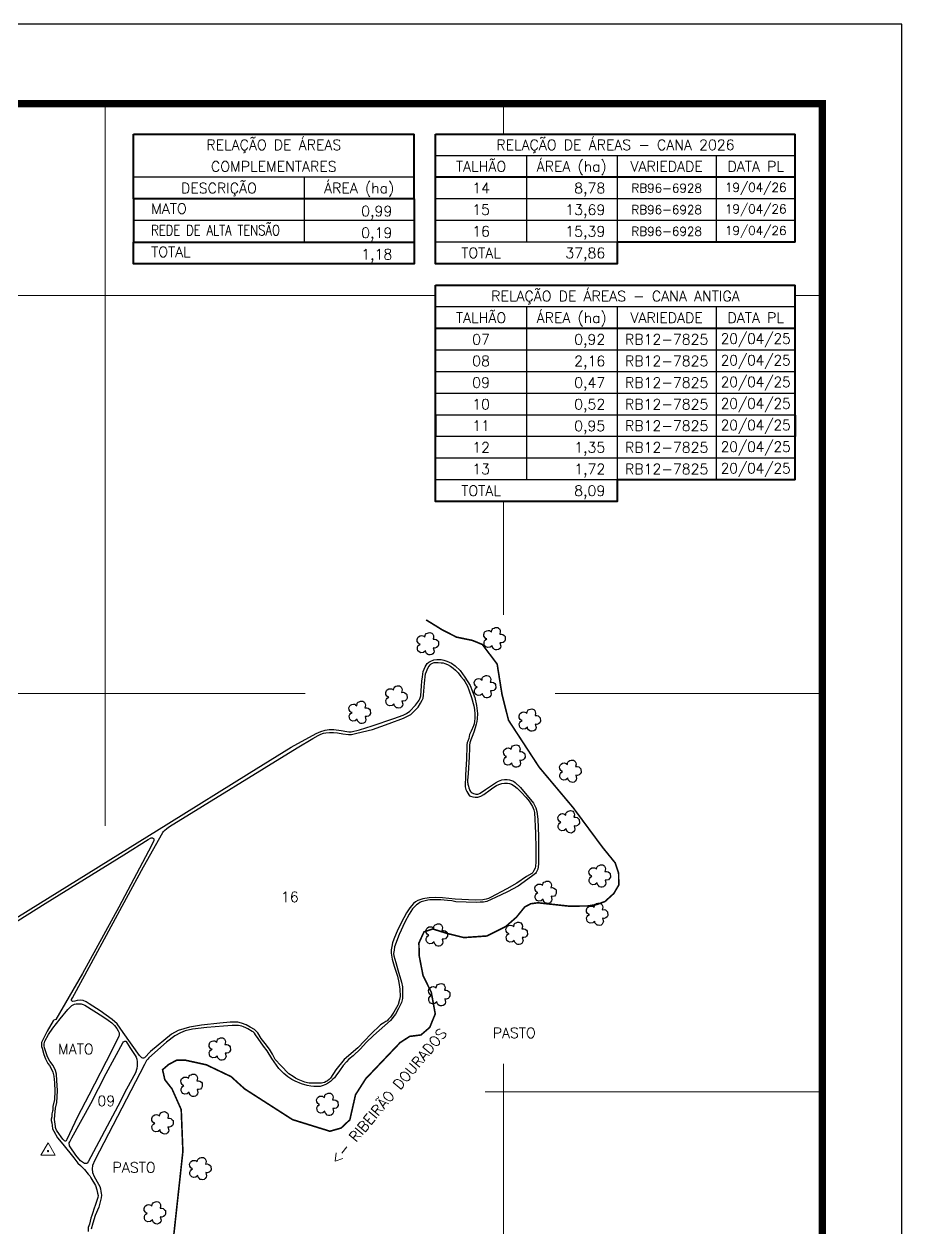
# Model space of a CAD drawing. Header units: inches. Extents: x 736300 to 738400, y 7795171 to 7798141.
# Drawn here: x 737298 to 738400, y 7796629 to 7798141 of the extents above; entities that cross this region are included whole.
import ezdxf
from ezdxf.enums import TextEntityAlignment as Align

# ---------------------------------------------------------------- set-up
doc = ezdxf.new("R2010")
doc.units = ezdxf.units.IN
doc.header["$MEASUREMENT"] = 0
doc.linetypes.add('CONTINUO', pattern=[0])
doc.linetypes.add('LIN0', pattern=[0])
for name, color, linetype in [('0114000476', 1, 'Continuous'), ('0114000476009', 5, 'Continuous'), ('0114000476015', 5, 'Continuous'), ('0114000476016', 5, 'Continuous'), ('CORREGO', 174, 'Continuous'), ('H-ÁRVORE', 94, 'Continuous'), ('Margem', 5, 'Continuous'), ('MATO', 3, 'Continuous'), ('QUADRO_DE_AREAS_CANA_2025', 7, 'Continuous'), ('QUADRO_DE_AREAS_CANA_ANTIGA', 7, 'Continuous'), ('QUADRO_DE_AREAS_COMPLEMENTARES', 7, 'Continuous'), ('TEXTO', 7, 'Continuous'), ('TEXTO_NUMERO_TALHÃO', 7, 'Continuous')]:
    doc.layers.add(name, color=color, linetype=linetype)
doc.layers.add('MALHA', color=8, linetype='Continuous', lineweight=9)
doc.styles.add('SIMPLEX', font='simplex', dxfattribs={"height": 0.2})

# ---------------------------------------------------------------- blocks, each defined once
blk = doc.blocks.new('ÁRVORE')
at = {"layer": 'H-ÁRVORE', "linetype": 'CONTINUO'}
blk.add_polyline3d([(737194.49, 7797022.09, 0), (737193.78, 7797021.5, 0), (737192.87, 7797021.39, 0), (737192.23, 7797021.64, 0), (737191.78, 7797022.09, 0), (737191.59, 7797022.61, 0), (737191.54, 7797023.36, 0), (737191.78, 7797023.84, 0), (737192.04, 7797024.2, 0), (737192.56, 7797024.55, 0), (737192.23, 7797024.65, 0), (737191.91, 7797024.92, 0), (737191.52, 7797025.53, 0), (737191.45, 7797026.25, 0), (737191.73, 7797027, 0), (737192.02, 7797027.26, 0), (737192.55, 7797027.59, 0), (737193.11, 7797027.66, 0), (737193.55, 7797027.6, 0), (737193.9, 7797027.44, 0), (737194.29, 7797027.09, 0), (737194.4, 7797027.75, 0), (737194.5, 7797028.01, 0), (737194.79, 7797028.38, 0), (737195.22, 7797028.53, 0), (737195.64, 7797028.72, 0), (737196.11, 7797028.76, 0), (737196.55, 7797028.7, 0), (737196.91, 7797028.51, 0), (737197.18, 7797028.22, 0), (737197.42, 7797027.75, 0), (737197.51, 7797027.24, 0), (737197.3, 7797026.32, 0), (737197.94, 7797026.33, 0), (737198.47, 7797026.2, 0), (737198.98, 7797025.8, 0), (737199.25, 7797025.48, 0), (737199.33, 7797024.22, 0), (737199.02, 7797023.65, 0), (737198.61, 7797023.27, 0), (737197.96, 7797023.1, 0), (737197.39, 7797023.15, 0), (737197.69, 7797021.96, 0), (737197.55, 7797021.46, 0), (737197.21, 7797020.98, 0), (737196.83, 7797020.68, 0), (737196.3, 7797020.55, 0), (737195.77, 7797020.58, 0), (737195.37, 7797020.69, 0), (737194.91, 7797021.14, 0), (737194.6, 7797021.54, 0), (737194.51, 7797022.16, 0)], dxfattribs=at)

msp = doc.modelspace()

# ---------------------------------------------------------------- linework, layer by layer
at = {"layer": '0114000476'}
msp.add_lwpolyline([(737214.5, 7796972.7), (737479.8, 7797137.4), (737580.7, 7797200.1), (737633.5, 7797232.6), (737664.9, 7797249.7), (737670.8, 7797252.5), (737676.2, 7797254.2), (737681.4, 7797254.9), (737687, 7797255), (737696.4, 7797253.8), (737703.4, 7797252.6), (737705.9, 7797252), (737708.7, 7797251.9), (737719.4, 7797254.4), (737735.4, 7797259.5), (737762.6, 7797268.7), (737774.3, 7797273.1), (737778.2, 7797274.8), (737782.4, 7797277.8), (737789.7, 7797285.3), (737793.3, 7797290.3), (737794.4, 7797291.8), (737795.2, 7797293.3), (737796.4, 7797297.3), (737797.1, 7797309.7), (737797.7, 7797315.6), (737798.2, 7797321.2), (737799.4, 7797327.6), (737801.7, 7797333.6), (737804.3, 7797337.7), (737806.3, 7797339.6), (737808.9, 7797340.8), (737812.5, 7797342.3), (737816.4, 7797342.9), (737819.8, 7797342.9), (737821.9, 7797342.7), (737825, 7797342.1), (737829, 7797340.7), (737834.6, 7797338.4), (737839.6, 7797335), (737845.5, 7797328.9), (737851.7, 7797320.5), (737858.4, 7797310), (737864.3, 7797295), (737866.1, 7797285.1), (737867.3, 7797274.9), (737867.1, 7797268.4), (737866.6, 7797264.8), (737865.7, 7797261.4), (737864.6, 7797256.8), (737862.7, 7797251.5), (737860.6, 7797246.1), (737858.9, 7797241.8), (737858, 7797238.3), (737857.5, 7797235.1), (737857.2, 7797231.6), (737856.8, 7797220.6), (737855.6, 7797199.5), (737855, 7797190.9), (737855, 7797188.9), (737855.1, 7797187.4), (737855.3, 7797186.1), (737856.1, 7797183.9), (737856.6, 7797181.5), (737857.3, 7797179.6), (737858, 7797178.3), (737858.7, 7797177.2), (737859.6, 7797176.4), (737860.8, 7797175.5), (737861.6, 7797175), (737862.5, 7797174.6), (737864, 7797174.2), (737865.3, 7797173.8), (737866.4, 7797173.8), (737867.8, 7797173.9), (737869.2, 7797174.2), (737871, 7797175), (737877.6, 7797179.4), (737890.1, 7797188.1), (737893.9, 7797190.2), (737898.1, 7797191.6), (737901.5, 7797192.2), (737904.8, 7797192), (737907.6, 7797191.8), (737910.3, 7797191), (737912.7, 7797189.9), (737914.7, 7797188.5), (737921.4, 7797182.2), (737937.6, 7797162.5), (737940.6, 7797156.6), (737942, 7797151.8), (737943, 7797142.5), (737943.9, 7797121), (737944.1, 7797090.2), (737943.9, 7797086.4), (737943.7, 7797082.4), (737943, 7797079.5), (737941.8, 7797077.1), (737941.1, 7797075.5), (737940.1, 7797074.2), (737938.6, 7797072.9), (737935.4, 7797070.1), (737918.7, 7797058.2), (737905.3, 7797051), (737890, 7797044), (737879, 7797039.1), (737874.9, 7797038.2), (737870.7, 7797037.9), (737866.1, 7797037.8), (737840.2, 7797038.7), (737835.2, 7797039.7), (737829.9, 7797040.3), (737821.5, 7797041), (737815.6, 7797041), (737810.4, 7797041.1), (737807.5, 7797041), (737804.9, 7797040.5), (737801.6, 7797039.9), (737798.6, 7797039), (737796.8, 7797038.3), (737795.1, 7797037.5), (737792.8, 7797036.1), (737790.7, 7797034.7), (737789, 7797033.2), (737785.8, 7797029.5), (737781.5, 7797023), (737776.2, 7797013), (737769.3, 7796997.3), (737763.4, 7796981.9), (737762.7, 7796978), (737762.2, 7796973.7), (737762.6, 7796970.5), (737764.9, 7796962.1), (737767.4, 7796953.3), (737772.1, 7796937.8), (737773.1, 7796931.7), (737773.5, 7796924.8), (737773.2, 7796917.3), (737772.2, 7796912.1), (737768.1, 7796904.4), (737764.4, 7796897.6), (737758.3, 7796889.6), (737737, 7796870.8), (737727.7, 7796861.9), (737720.7, 7796854), (737711.2, 7796845.3), (737706.1, 7796841), (737702.9, 7796837.7), (737699, 7796833.1), (737694.3, 7796826.1), (737689.4, 7796820), (737687.8, 7796817.6), (737685.9, 7796815.6), (737682.8, 7796812.9), (737677.9, 7796809.6), (737673.6, 7796807.7), (737669.8, 7796806.7), (737665.6, 7796806.4), (737661.9, 7796806.5), (737658.3, 7796806.9), (737653.5, 7796807.9), (737646.6, 7796810), (737638.4, 7796813.3), (737634.5, 7796815.4), (737629.5, 7796818.6), (737624.2, 7796823.1), (737618.1, 7796829.2), (737609.2, 7796841.8), (737603.2, 7796851.4), (737598.8, 7796857.2), (737592.1, 7796866.7), (737588.8, 7796871.6), (737587.5, 7796873.5), (737586.7, 7796874.4), (737586, 7796875.1), (737584.7, 7796875.8), (737579.1, 7796878.9), (737576.6, 7796880.2), (737573.8, 7796881.5), (737571.5, 7796882.3), (737569.4, 7796882.9), (737567.5, 7796883.1), (737565.4, 7796883.2), (737562.5, 7796883.4), (737559.6, 7796883.3), (737548.7, 7796882.5), (737527.6, 7796880.7), (737509.7, 7796878.5), (737500.6, 7796876.5), (737494.4, 7796874), (737487.3, 7796870.2), (737477.1, 7796862.3), (737454.9, 7796842.6), (737453.4, 7796840.8), (737452.1, 7796839.1), (737449.5, 7796834.1), (737387.1, 7796713.9), (737384.3, 7796707.3), (737383.7, 7796703.1), (737384.2, 7796698.6), (737386.4, 7796693.5), (737391.6, 7796684), (737393.2, 7796680.9), (737394.3, 7796677.9), (737394.8, 7796674.7), (737395.2, 7796672.7), (737395.3, 7796670.2), (737395.1, 7796666.7), (737391.9, 7796655.1), (737387.4, 7796644.6), (737384.4, 7796634.9), (737382.5, 7796627.4)], dxfattribs=at)
at = {"layer": '0114000476009'}
msp.add_lwpolyline([(737422.1, 7796861.3), (737423.1, 7796862.6), (737423.7, 7796863.2), (737424.9, 7796863.6), (737426, 7796863.4), (737426.6, 7796863), (737431.2, 7796855.6), (737437.5, 7796845.6), (737438.9, 7796843.5), (737439.9, 7796840.9), (737440.2, 7796837.6), (737440.2, 7796832.7), (737439.8, 7796829), (737438.1, 7796823.9), (737426.7, 7796803.2), (737416.1, 7796781.9), (737378.5, 7796712.1), (737377.5, 7796710.5), (737376.7, 7796710.1), (737375.5, 7796709.9), (737374, 7796710), (737372.9, 7796710.6), (737369.2, 7796713.4), (737363.4, 7796720.3), (737355.9, 7796731), (737355.4, 7796732), (737355.1, 7796733.1), (737354.8, 7796735), (737355, 7796736), (737355.5, 7796737), (737358.2, 7796742.2), (737382, 7796785.1), (737401.2, 7796823.1)], close=True, dxfattribs=at)
at = {"layer": '0114000476015'}
msp.add_lwpolyline([(737256.7, 7796993.6), (737324.7, 7797036.5), (737423.5, 7797097.5), (737453.9, 7797116.8), (737456.8, 7797118.5), (737457.6, 7797118.8), (737458.5, 7797118.9), (737459.3, 7797118.9), (737459.9, 7797118.6), (737460.6, 7797118), (737461, 7797117.6), (737461.2, 7797117.1), (737461.3, 7797116.3), (737461.2, 7797115.5), (737458.2, 7797109.2), (737417.2, 7797031.9), (737371.6, 7796948.6), (737337.9, 7796890.8), (737336.9, 7796890.1), (737335.7, 7796889.9), (737334.8, 7796888.9), (737327.1, 7796875.9), (737320.8, 7796863.6), (737320.1, 7796861.8), (737320, 7796860.2), (737320, 7796858.1), (737320.3, 7796856.7), (737320.8, 7796854.8), (737323.1, 7796846.6), (737325.2, 7796841.4), (737328.2, 7796835.5), (737330.1, 7796833), (737332.1, 7796829.2), (737334.5, 7796824.4), (737335.7, 7796819.7), (737336.6, 7796811.3), (737337, 7796800.8), (737336.4, 7796790.2), (737334.5, 7796781.6), (737334.2, 7796776.9), (737333.8, 7796775.5), (737333.1, 7796772.2), (737333.2, 7796770.6), (737333.2, 7796769.3), (737333.1, 7796768.5), (737332.4, 7796765.7), (737332.4, 7796763.7), (737333, 7796761), (737333.5, 7796757.8), (737334, 7796753.3), (737335.5, 7796750.7), (737340.4, 7796742.2), (737346.7, 7796734.1), (737360.6, 7796717.2), (737365.9, 7796710.2), (737369.1, 7796707.4), (737373.9, 7796702.5), (737378.9, 7796696.6), (737380.7, 7796694.2), (737381.9, 7796691.7), (737387.7, 7796682.2), (737389.6, 7796676.8), (737390.5, 7796672.8), (737391.1, 7796669.6), (737390.9, 7796667), (737388, 7796658.3), (737385.9, 7796652.6), (737384.5, 7796648.2), (737383.1, 7796644.5), (737382, 7796641.3), (737381.4, 7796637.6), (737380.2, 7796633.6), (737378.9, 7796629.6), (737378.5, 7796624.6)], dxfattribs=at)
at = {"layer": '0114000476016'}
msp.add_lwpolyline([(737641, 7797231.9), (737660.6, 7797243.5), (737667.3, 7797247.4), (737670.8, 7797249.1), (737674.2, 7797250.3), (737677, 7797250.7), (737681.6, 7797251), (737686.5, 7797251), (737691.6, 7797250.6), (737698.5, 7797249.6), (737705.3, 7797248.7), (737709.1, 7797248.7), (737716.1, 7797250.3), (737735.8, 7797254.8), (737756.6, 7797262.4), (737774.4, 7797269.1), (737779.7, 7797271.6), (737783.6, 7797273.8), (737788.7, 7797278.6), (737792.8, 7797282.9), (737795.9, 7797287.9), (737798, 7797291.8), (737799.4, 7797294.4), (737799.5, 7797298), (737800.9, 7797313.3), (737802.2, 7797325), (737805.7, 7797332.8), (737806.7, 7797334.5), (737807.9, 7797336), (737809.4, 7797337.4), (737811, 7797338.3), (737813.2, 7797338.9), (737815.4, 7797339.1), (737818.1, 7797339.1), (737821.7, 7797338.8), (737824.4, 7797338.5), (737826.5, 7797337.8), (737829.8, 7797336.5), (737833.5, 7797334.3), (737837.1, 7797332), (737840, 7797329.6), (737843.1, 7797326.1), (737846.5, 7797321.4), (737849.8, 7797317.8), (737851.4, 7797315.3), (737854.7, 7797309.5), (737856.9, 7797303.6), (737859.8, 7797295), (737862.7, 7797284.6), (737863.6, 7797280.1), (737864.2, 7797274.1), (737864.2, 7797269), (737863.6, 7797264.8), (737863.2, 7797262), (737862.9, 7797260.7), (737862.3, 7797259.4), (737859.3, 7797253), (737857.6, 7797248.5), (737856.6, 7797243.8), (737855.2, 7797240.4), (737854.5, 7797238.5), (737854.1, 7797235.8), (737854.2, 7797230.2), (737853.8, 7797221.9), (737853.5, 7797217.5), (737852.4, 7797198), (737852.1, 7797182.7), (737852.7, 7797179.7), (737854, 7797177.1), (737855.1, 7797175), (737856.7, 7797172.8), (737857.6, 7797171.8), (737858.8, 7797171.1), (737861.4, 7797170.2), (737864.7, 7797169.8), (737867.7, 7797170), (737871.5, 7797171), (737875.6, 7797173.4), (737883.2, 7797179.3), (737886.9, 7797181.8), (737891.2, 7797184.5), (737894.1, 7797185.8), (737897.9, 7797187.2), (737901.2, 7797187.7), (737904.9, 7797187.4), (737907.6, 7797187), (737910.1, 7797186.2), (737913.6, 7797184.2), (737917.4, 7797181.3), (737922.5, 7797175.7), (737928.2, 7797169.8), (737932.5, 7797165), (737934.4, 7797161.7), (737936.3, 7797158.2), (737938.2, 7797154), (737938.9, 7797150.6), (737940.3, 7797124.8), (737940.6, 7797105.6), (737940.8, 7797088.4), (737940.3, 7797083.2), (737939.8, 7797080.7), (737938.2, 7797077.8), (737936.7, 7797075.2), (737935.7, 7797074.2), (737928.9, 7797070.3), (737916.7, 7797061.8), (737904.1, 7797054.7), (737883.9, 7797043.8), (737881.1, 7797042.6), (737878.3, 7797041.7), (737874.2, 7797040.9), (737864.5, 7797040.7), (737839.6, 7797041.7), (737823.4, 7797043.6), (737814.9, 7797044), (737806.8, 7797043.7), (737799, 7797042.4), (737792.7, 7797040.1), (737789.8, 7797038.4), (737787, 7797036.2), (737782.5, 7797030.8), (737778.4, 7797024.8), (737774.8, 7797018.2), (737767.6, 7797003.7), (737762.4, 7796991.8), (737760.7, 7796987.1), (737759.8, 7796982.3), (737759.3, 7796980.1), (737759.1, 7796978.1), (737759, 7796974.2), (737759.4, 7796971.4), (737760.2, 7796966.5), (737762.7, 7796957.8), (737766.9, 7796945.1), (737768.7, 7796937.3), (737770, 7796928.9), (737770.5, 7796919.7), (737769.7, 7796916), (737767.8, 7796909.7), (737767.3, 7796908.7), (737762.4, 7796899.8), (737758.2, 7796893.6), (737755.7, 7796891), (737753.9, 7796889.2), (737752.2, 7796888.1), (737749.9, 7796886.5), (737745.7, 7796883.9), (737733.7, 7796872.5), (737725.4, 7796863.9), (737717.4, 7796855.3), (737700.2, 7796840.6), (737689.6, 7796827.4), (737682.9, 7796817.2), (737681.1, 7796815.3), (737679.3, 7796813.9), (737677.3, 7796812.7), (737675.3, 7796811.7), (737673.4, 7796811), (737671.5, 7796810.6), (737665.2, 7796810.6), (737656.3, 7796810.9), (737653.9, 7796811.3), (737650.6, 7796812), (737646.6, 7796813.6), (737642.4, 7796815.3), (737639.1, 7796816.9), (737636, 7796819), (737630.5, 7796822.6), (737620.6, 7796832.9), (737613.5, 7796840.4), (737610, 7796847.2), (737606.2, 7796853.4), (737601, 7796860.5), (737595.9, 7796866.8), (737591.8, 7796873.8), (737587.7, 7796878), (737582.2, 7796881.2), (737577, 7796883.9), (737571, 7796886.2), (737566.4, 7796887.2), (737561.4, 7796887.4), (737556.8, 7796887.2), (737544, 7796886.1), (737521, 7796883.7), (737505.7, 7796881.2), (737491.8, 7796877), (737483.3, 7796872.5), (737456.8, 7796850.4), (737449.4, 7796842.6), (737448.3, 7796842), (737447.3, 7796842), (737446, 7796842.5), (737443.3, 7796845.6), (737422.8, 7796874.6), (737414.9, 7796885.1), (737409, 7796890.6), (737393.7, 7796901.8), (737379.9, 7796910.6), (737376.2, 7796912.8), (737372.3, 7796914.5), (737368.6, 7796915), (737364.9, 7796914.7), (737361.9, 7796913.9), (737359.5, 7796913.5), (737358.4, 7796913.7), (737357.8, 7796914.6), (737357.8, 7796915.7), (737358.9, 7796918), (737382.6, 7796961), (737427, 7797043.2), (737448.1, 7797082.5), (737472.3, 7797125.4), (737473.4, 7797126.9), (737474.5, 7797128.2), (737477.4, 7797130.5), (737481, 7797133.3)], close=True, dxfattribs=at)
at = {"layer": 'CORREGO', "linetype": 'CONTINUO', "const_width": 2}
msp.add_lwpolyline([(737803, 7797392.5), (737823.1, 7797380.1), (737841.1, 7797370.9), (737861, 7797366.8), (737873.5, 7797361.7), (737892.1, 7797337.1), (737898.2, 7797299), (737906.4, 7797266.5), (737944.9, 7797207.5), (737987.4, 7797156.9), (738024.3, 7797107.1), (738040.2, 7797087.5), (738044.6, 7797074.3), (738044.8, 7797059.6), (738038.6, 7797049), (738027.5, 7797038.9), (738016.8, 7797035), (738005.8, 7797033.3), (737982, 7797033.1), (737943.3, 7797037.3), (737934.3, 7797036.1), (737926.7, 7797032), (737916.3, 7797019.2), (737902.8, 7797007.4), (737879.3, 7796995.6), (737850.3, 7796993.6), (737829.4, 7796998.8), (737811.4, 7797004.4), (737800.3, 7797000.8), (737793.9, 7796986.8), (737794.3, 7796970.5), (737799.1, 7796945.8), (737809.4, 7796925), (737814.4, 7796897.8), (737807.5, 7796880.8), (737796.4, 7796871.3), (737782.3, 7796869.5), (737770.4, 7796861.8), (737727.2, 7796816.4), (737714.3, 7796796.2), (737707.2, 7796764.8), (737696.2, 7796754.4), (737682.2, 7796750.4), (737635.2, 7796765), (737575.1, 7796803.6), (737558.1, 7796819), (737527.1, 7796833.8), (737500.9, 7796839.6), (737489.7, 7796839.6), (737479.7, 7796834.2), (737472.1, 7796827.7), (737474.9, 7796815.2), (737484, 7796803.5), (737495.5, 7796777.6), (737497.6, 7796725.1), (737485.7, 7796615.8)], dxfattribs=at)
at = {"layer": 'MALHA'}
for points in [[(737400, 7797133.8), (737400, 7798040.8)], [(737900, 7798002.7), (737900, 7798040.8)], [(736964.8, 7797800), (737814.9, 7797800)], [(738266.3, 7797800), (738300.2, 7797800)], [(737900, 7797399.1), (737900, 7797541.3)], [(736400.2, 7797300), (737651, 7797300)], [(737965, 7797300), (738300.2, 7797300)], [(737900, 7795505.2), (737900, 7796834.9)], [(737876.9, 7796800), (738300.2, 7796800)]]:
    msp.add_lwpolyline(points, dxfattribs=at)
at = {"layer": 'Margem', "color": 174, "linetype": 'LIN0', "flags": 128}
msp.add_lwpolyline([(738400.2, 7795170.8), (738400.2, 7798140.8), (736300.2, 7798140.8), (736300.2, 7795170.8)], close=True, dxfattribs=at)
at = {"layer": 'Margem', "color": 174, "linetype": 'LIN0', "const_width": 9.09, "flags": 128}
msp.add_lwpolyline([(738300.2, 7795505.2), (738300.2, 7798040.8), (736400.2, 7798040.8), (736400.2, 7795505.2)], close=True, dxfattribs=at)
at = {"layer": 'MATO'}
msp.add_lwpolyline([(737374.4, 7796908.6), (737397.2, 7796894.5), (737404, 7796889.9), (737408.6, 7796886.5), (737411.7, 7796883.1), (737414.7, 7796879.4), (737416.5, 7796876.3), (737417.5, 7796874.1), (737417.7, 7796872.7), (737417.7, 7796871.3), (737417.2, 7796869.4), (737415.7, 7796866.3), (737408.5, 7796852), (737379.7, 7796795.7), (737365.4, 7796768.5), (737351.9, 7796740.1), (737350.9, 7796738.5), (737350.3, 7796738.1), (737349.7, 7796738.1), (737348.9, 7796738.5), (737347, 7796740.6), (737339.8, 7796750.4), (737338.9, 7796751.9), (737338.2, 7796753.7), (737337.8, 7796755), (737337.6, 7796756.4), (737336.3, 7796765), (737336.7, 7796770.5), (737337.8, 7796779.3), (737339.2, 7796786.5), (737339.9, 7796793.5), (737340.2, 7796801.7), (737339.5, 7796814), (737338.8, 7796822.1), (737337.5, 7796826.8), (737334.6, 7796832.9), (737330.7, 7796838.4), (737327.7, 7796843.7), (737324, 7796855.2), (737323.5, 7796857.7), (737323.6, 7796860.2), (737324.5, 7796863.7), (737329.1, 7796872), (737334.3, 7796880), (737338.9, 7796885.5), (737343.5, 7796891.4), (737353.1, 7796903.2), (737358.2, 7796908.3), (737359.7, 7796909.1), (737361.5, 7796909.8), (737363.8, 7796910.4), (737366.5, 7796910.5), (737370.1, 7796910.2), (737372.6, 7796909.5)], close=True, dxfattribs=at)
at = {"layer": 'QUADRO_DE_AREAS_CANA_2025', "color": 174, "linetype": 'ByBlock', "lineweight": 40}
for p, q in [((737814.9, 7797568.4), (737814.9, 7797812.7)), ((737814.9, 7797812.7), (738266.3, 7797812.7)), ((738266.3, 7797568.4), (738266.3, 7797812.7)), ((738266.3, 7797758.4), (737814.9, 7797758.4)), ((737814.9, 7797649.8), (737814.9, 7797622.7)), ((738266.3, 7797649.8), (738266.3, 7797622.7))]:
    msp.add_line(p, q, dxfattribs=at)
at = {"layer": 'QUADRO_DE_AREAS_CANA_2025', "linetype": 'Continuous'}
for p, q in [((738266.3, 7797785.5), (737814.9, 7797785.5)), ((737928.8, 7797785.5), (737928.8, 7797568.4)), ((738042.6, 7797785.5), (738042.6, 7797568.4)), ((738167.2, 7797785.5), (738167.2, 7797568.4)), ((738266.3, 7797731.3), (737814.9, 7797731.3)), ((738266.3, 7797704.1), (737814.9, 7797704.1)), ((738266.3, 7797677), (737814.9, 7797677)), ((738266.3, 7797649.8), (737814.9, 7797649.8)), ((738266.3, 7797622.7), (737814.9, 7797622.7)), ((738266.3, 7797595.6), (737814.9, 7797595.6)), ((738042.6, 7797568.4), (737814.9, 7797568.4))]:
    msp.add_line(p, q, dxfattribs=at)
at = {"layer": 'QUADRO_DE_AREAS_CANA_2025', "color": 174, "linetype": 'ByBlock', "lineweight": 40}
msp.add_lwpolyline([(738266.3, 7797568.4), (738042.6, 7797568.4), (738042.6, 7797541.3), (737814.9, 7797541.3), (737814.9, 7797568.4)], dxfattribs=at)
at = {"layer": 'QUADRO_DE_AREAS_CANA_ANTIGA', "color": 174, "linetype": 'ByBlock', "lineweight": 40}
for p, q in [((737814.9, 7797867), (737814.9, 7798002.7)), ((737814.9, 7798002.7), (738266.3, 7798002.7)), ((738266.3, 7797867), (738266.3, 7798002.7)), ((738266.3, 7797948.4), (737814.9, 7797948.4))]:
    msp.add_line(p, q, dxfattribs=at)
at = {"layer": 'QUADRO_DE_AREAS_CANA_ANTIGA', "linetype": 'Continuous'}
for p, q in [((738266.3, 7797975.5), (737814.9, 7797975.5)), ((737928.8, 7797975.5), (737928.8, 7797867)), ((738042.6, 7797975.5), (738042.6, 7797867)), ((738167.2, 7797975.5), (738167.2, 7797867)), ((738266.3, 7797921.3), (737814.9, 7797921.3)), ((738266.3, 7797894.1), (737814.9, 7797894.1)), ((738042.6, 7797867), (737814.9, 7797867))]:
    msp.add_line(p, q, dxfattribs=at)
at = {"layer": 'QUADRO_DE_AREAS_CANA_ANTIGA', "color": 174, "linetype": 'ByBlock', "lineweight": 40}
msp.add_lwpolyline([(738266.3, 7797867), (738042.6, 7797867), (738042.6, 7797839.8), (737814.9, 7797839.8), (737814.9, 7797867)], dxfattribs=at)
at = {"layer": 'QUADRO_DE_AREAS_COMPLEMENTARES', "color": 174, "linetype": 'ByBlock', "lineweight": 40}
for p, q in [((737435.5, 7797921.3), (737435.5, 7798002.7)), ((737435.5, 7798002.7), (737787.8, 7798002.7)), ((737787.8, 7797921.3), (737787.8, 7798002.7)), ((737435.5, 7797921.3), (737435.5, 7797867)), ((737787.8, 7797921.3), (737435.5, 7797921.3)), ((737787.8, 7797921.3), (737787.8, 7797867))]:
    msp.add_line(p, q, dxfattribs=at)
at = {"layer": 'QUADRO_DE_AREAS_COMPLEMENTARES', "linetype": 'Continuous'}
for p, q in [((737787.8, 7797948.4), (737435.5, 7797948.4)), ((737650, 7797948.4), (737650, 7797867)), ((737787.8, 7797894.1), (737435.5, 7797894.1))]:
    msp.add_line(p, q, dxfattribs=at)
at = {"layer": 'QUADRO_DE_AREAS_COMPLEMENTARES', "color": 174, "linetype": 'ByBlock', "lineweight": 40}
msp.add_lwpolyline([(737435.5, 7797867), (737787.8, 7797867), (737787.8, 7797839.8), (737435.5, 7797839.8)], close=True, dxfattribs=at)
at = {"layer": 'TEXTO', "color": 7, "lineweight": 9, "flags": 128}
msp.add_lwpolyline([(737319.2, 7796720.2), (737337.3, 7796720.2), (737328.3, 7796735.9)], close=True, dxfattribs=at)
at = {"layer": 'TEXTO', "color": 7, "lineweight": 9, "const_width": 1.41, "flags": 128}
msp.add_lwpolyline([(737327.6, 7796725.5, -1), (737329, 7796725.5, -1)], format="xyb", close=True, dxfattribs=at)

# ---------------------------------------------------------------- block references
at = {"layer": 'H-ÁRVORE', "xscale": 3.422281426065017, "yscale": 3.422281426065017, "zscale": 3.422281426065017}
for p in [(-1785001.3, -18886243.7), (-1785085, -18886250.1), (-1785013.2, -18886304), (-1785124.4, -18886316.8), (-1785170.5, -18886336.2), (-1784957, -18886346), (-1784976.5, -18886391.2), (-1784906.1, -18886410.1), (-1784908.2, -18886473.7), (-1784869.3, -18886541.6), (-1784937.2, -18886562.1), (-1784872.5, -18886589.7), (-1785073.9, -18886615.7), (-1784973.4, -18886613.8), (-1785070.7, -18886690.9), (-1785346.2, -18886759), (-1785381.6, -18886804.5), (-1785211.1, -18886828.4), (-1785418.1, -18886851.7), (-1785370.6, -18886909.1), (-1785427.7, -18886964.7)]:
    msp.add_blockref('ÁRVORE', p, dxfattribs=at)

# ---------------------------------------------------------------- texts
at = {"layer": 'QUADRO_DE_AREAS_CANA_2025', "linetype": 'Continuous', "style": 'SIMPLEX'}
for s, p in [('RELAÇÃO DE ÁREAS - CANA ANTIGA', (738040.6, 7797799.1)), ('TALHÃO', (737871.9, 7797772)), ('ÁREA (ha)', (737985.7, 7797772)), ('VARIEDADE', (738104.9, 7797772)), ('DATA PL', (738216.7, 7797772)), ('07', (737871.9, 7797744.8)), ('RB12-7825', (738104.9, 7797744.8)), ('08', (737871.9, 7797717.7)), ('RB12-7825', (738104.9, 7797717.7)), ('09', (737871.9, 7797690.6)), ('RB12-7825', (738104.9, 7797690.6)), ('10', (737871.9, 7797663.4)), ('RB12-7825', (738104.9, 7797663.4)), ('11', (737871.9, 7797636.3)), ('RB12-7825', (738104.9, 7797636.3)), ('12', (737871.9, 7797609.1)), ('RB12-7825', (738104.9, 7797609.1)), ('13', (737871.9, 7797582)), ('RB12-7825', (738104.9, 7797582)), ('TOTAL', (737871.9, 7797554.8))]:
    msp.add_text(s, height=13, dxfattribs=at).set_placement(p, align=Align.MIDDLE_CENTER)
for s, p in [('0,92', (738027.8, 7797738.3)), ('2,16', (738027.8, 7797711.1)), ('0,47', (738027.8, 7797684)), ('0,52', (738027.8, 7797656.8)), ('0,95', (738027.8, 7797629.7)), ('1,35', (738027.8, 7797602.6)), ('1,72', (738027.8, 7797575.4)), ('8,09', (738027.8, 7797548.3))]:
    msp.add_text(s, height=13, dxfattribs=at).set_placement(p, align=Align.RIGHT)
at = {"layer": 'QUADRO_DE_AREAS_CANA_2025', "linetype": 'Continuous', "style": 'SIMPLEX', "width": 0.96}
for p in [(738216.7, 7797745.7), (738216.7, 7797718.6), (738216.7, 7797691.4), (738216.7, 7797664.3), (738216.7, 7797637.2), (738216.7, 7797610), (738216.7, 7797582.9)]:
    msp.add_text('20/04/25', height=13, dxfattribs=at).set_placement(p, align=Align.MIDDLE_CENTER)
at = {"layer": 'QUADRO_DE_AREAS_CANA_ANTIGA', "linetype": 'Continuous', "style": 'SIMPLEX'}
for s, height, p in [('RELAÇÃO DE ÁREAS - CANA 2026', 13, (738040.6, 7797989.1)), ('TALHÃO', 13, (737871.9, 7797962)), ('ÁREA (ha)', 13, (737985.7, 7797962)), ('VARIEDADE', 13, (738104.9, 7797962)), ('DATA PL', 13, (738216.7, 7797962)), ('14', 13, (737871.9, 7797934.8)), ('RB96-6928', 11, (738104.9, 7797934.8)), ('19/04/26', 11, (738216.7, 7797935.7)), ('15', 13, (737871.9, 7797907.7)), ('RB96-6928', 11, (738104.9, 7797907.7)), ('19/04/26', 11, (738216.7, 7797908.6)), ('16', 13, (737871.9, 7797880.5)), ('RB96-6928', 11, (738104.9, 7797880.5)), ('19/04/26', 11, (738216.7, 7797881.4)), ('TOTAL', 13, (737871.9, 7797853.4))]:
    msp.add_text(s, height=height, dxfattribs=at).set_placement(p, align=Align.MIDDLE_CENTER)
for s, p in [('8,78', (738027.8, 7797928.3)), ('13,69', (738027.8, 7797901.1)), ('15,39', (738027.8, 7797874)), ('37,86', (738027.8, 7797846.8))]:
    msp.add_text(s, height=13, dxfattribs=at).set_placement(p, align=Align.RIGHT)
at = {"layer": 'QUADRO_DE_AREAS_COMPLEMENTARES', "linetype": 'Continuous', "style": 'SIMPLEX'}
for s, p in [('RELAÇÃO DE ÁREAS', (737611.7, 7797989.1)), ('COMPLEMENTARES', (737611.7, 7797962)), ('DESCRIÇÃO', (737542.8, 7797934.8)), ('ÁREA (ha)', (737718.9, 7797934.8))]:
    msp.add_text(s, height=13, dxfattribs=at).set_placement(p, align=Align.MIDDLE_CENTER)
for s, p in [('MATO', (737457.8, 7797909)), ('TOTAL', (737457.8, 7797854.7))]:
    msp.add_text(s, height=13, dxfattribs=at).set_placement(p, align=Align.MIDDLE_LEFT)
for s, p in [('0,99', (737760.4, 7797899.4)), ('0,19', (737760.4, 7797872.2)), ('1,18', (737760.4, 7797845.1))]:
    msp.add_text(s, height=13, dxfattribs=at).set_placement(p, align=Align.RIGHT)
at = {"layer": 'QUADRO_DE_AREAS_COMPLEMENTARES', "linetype": 'Continuous', "style": 'SIMPLEX', "width": 0.82}
msp.add_text('REDE DE ALTA TENSÃO', height=13, dxfattribs=at).set_placement((737457.8, 7797881.9), align=Align.MIDDLE_LEFT)
at = {"layer": 'TEXTO', "linetype": 'Continuous', "style": 'SIMPLEX'}
for s, p in [('PASTO', (737886.5, 7796867.4)), ('MATO', (737340.9, 7796847.1)), ('PASTO', (737409.3, 7796698.5))]:
    msp.add_text(s, height=13, dxfattribs=at).set_placement(p)
at = {"layer": 'TEXTO', "color": 174, "linetype": 'Continuous', "style": 'SIMPLEX'}
msp.add_text('<- RIBEIRÃO DOURADOS', height=13, rotation=50, dxfattribs=at).set_placement((737691.4, 7796707.5))
at = {"layer": 'TEXTO_NUMERO_TALHÃO', "linetype": 'Continuous', "style": 'SIMPLEX'}
msp.add_text('16', height=13, dxfattribs=at).set_placement((737631.9, 7797044.7), align=Align.MIDDLE_CENTER)
msp.add_text('09', height=13, dxfattribs=at).set_placement((737401.4, 7796778.1), align=Align.BOTTOM_CENTER)

doc.saveas('drawing.dxf')
